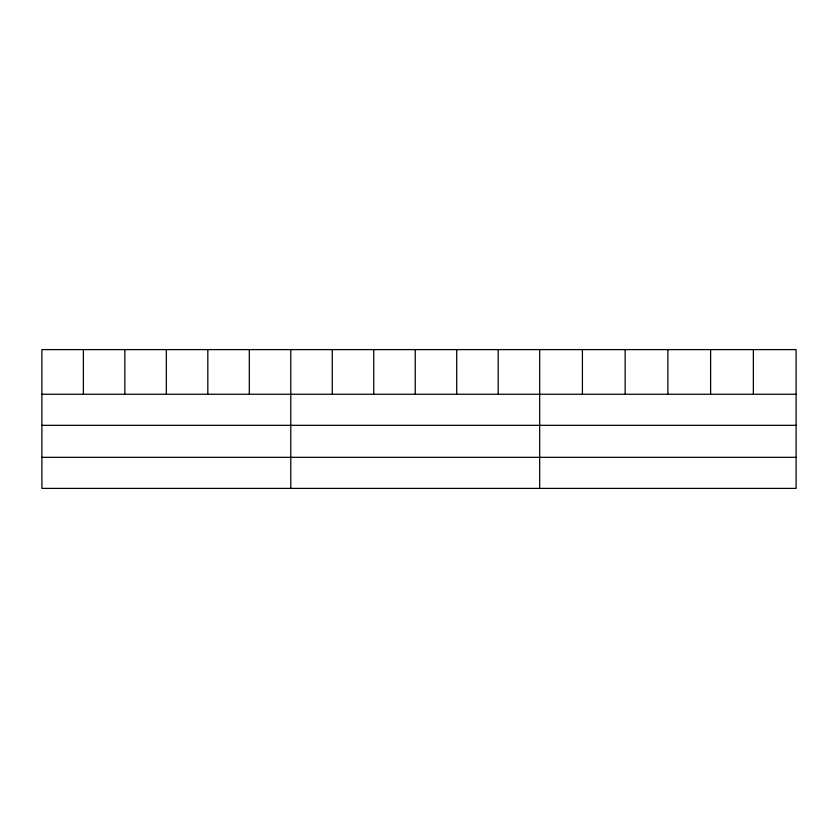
<?xml version="1.0" encoding="UTF-8"?>
<svg xmlns="http://www.w3.org/2000/svg" width="838" height="838" viewBox="0 0 838 838"><rect width="100%" height="100%" fill="white"/><g stroke="black" fill="none" stroke-linecap="round" stroke-linejoin="round"><path stroke-width="1.26" d="M796.1 425.327L796.1 349.603L41.9 349.603L41.9 488.397L796.1 488.397L796.1 425.327L41.9 425.327M41.9 394.258L796.1 394.258M41.9 457.328L796.1 457.328M753.362 349.603L753.362 394.258M710.624 349.603L710.624 394.258M667.886 349.603L667.886 394.258M625.148 349.603L625.148 394.258M582.41 349.603L582.41 394.258M539.672 349.603L539.672 488.397M498.191 349.603L498.191 394.258M456.71 349.603L456.71 394.258M415.229 349.603L415.229 394.258M373.748 349.603L373.748 394.258M332.267 349.603L332.267 394.258M290.786 349.603L290.786 488.397M249.305 349.603L249.305 394.258M207.824 349.603L207.824 394.258M166.343 349.603L166.343 394.258M124.862 349.603L124.862 394.258M83.381 349.603L83.381 394.258"/></g></svg>
